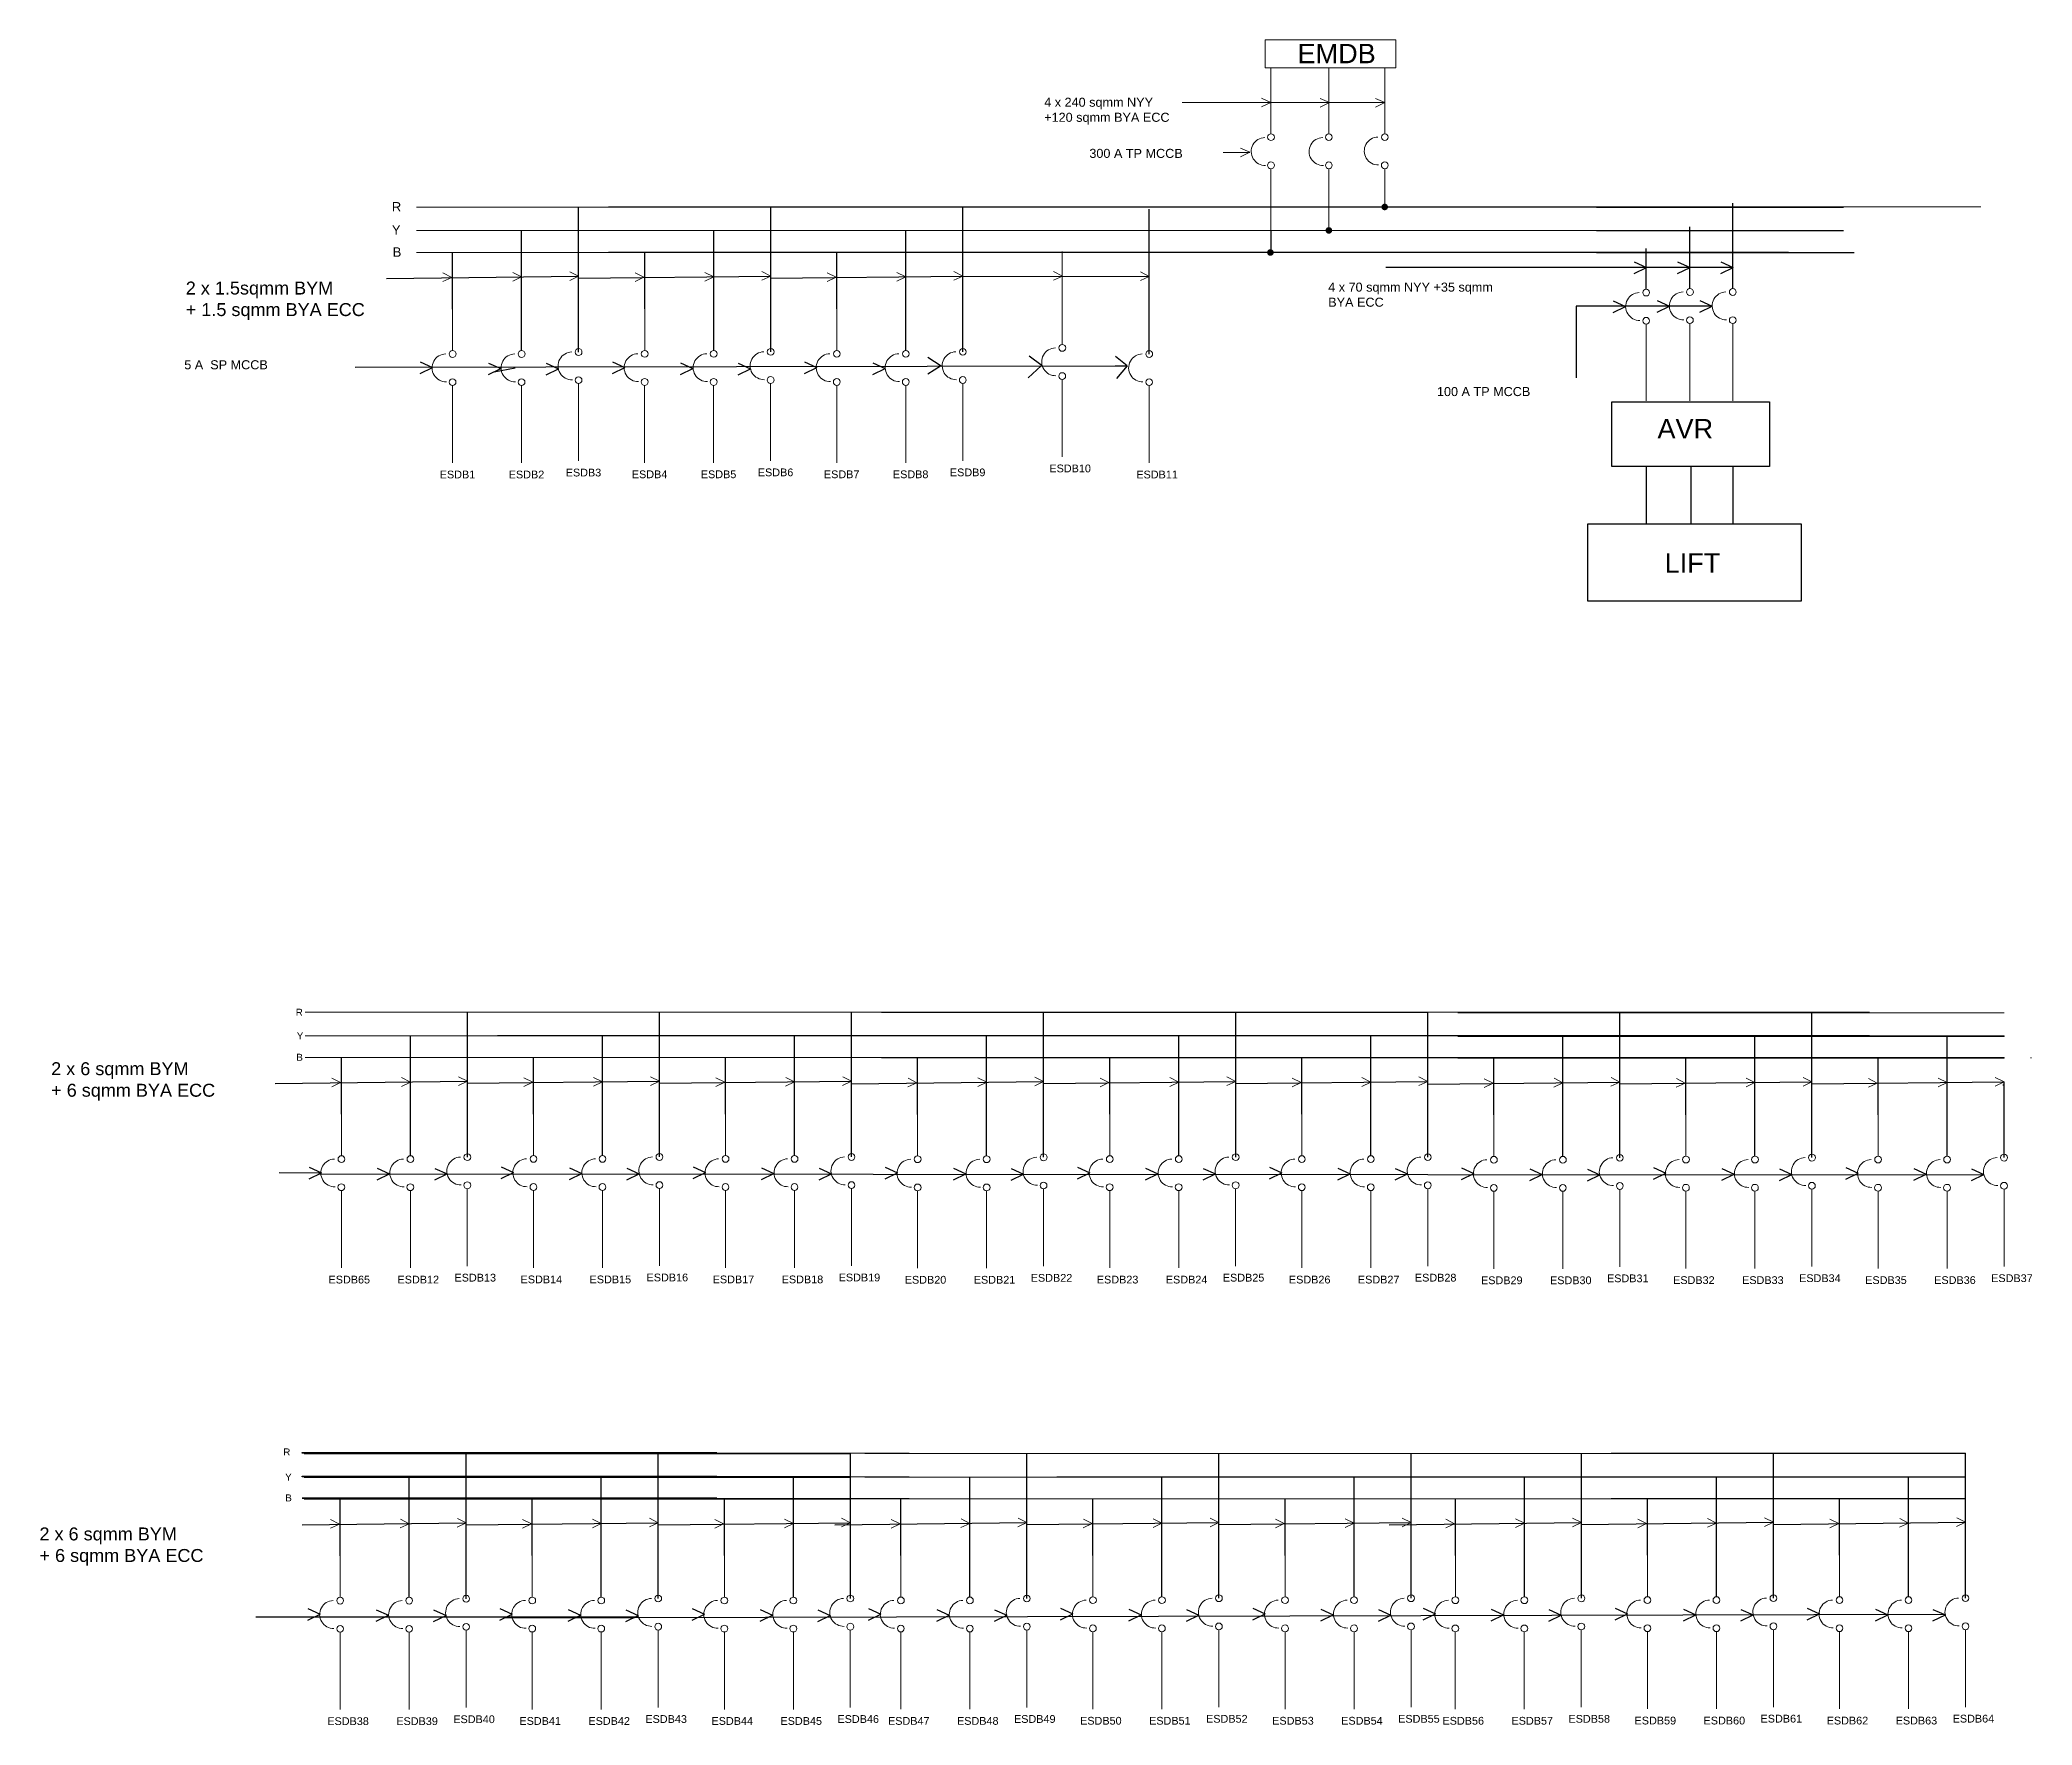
# Model space of a CAD drawing. Header units: millimetres. Extents: x 10742 to 18451, y 1494 to 8015.
import ezdxf

# ---------------------------------------------------------------- set-up
doc = ezdxf.new("R2010")
doc.units = ezdxf.units.MM
for name, color, linetype, lineweight in [('SBD', 2, 'Continuous', 0), ('switchboard', 2, 'Continuous', 0), ('switchboard_text', 2, 'Continuous', 0)]:
    doc.layers.add(name, color=color, linetype=linetype, lineweight=lineweight)
doc.styles.get("Standard").update_dxf_attribs({"font": 'arial.ttf'})

msp = doc.modelspace()

# ---------------------------------------------------------------- hatches: boundary and pattern name
at = {"layer": 'switchboard'}
h = msp.add_hatch(color=2, dxfattribs=at)
edge = h.paths.add_edge_path()
edge.add_arc((15945.6, 7368.8), 12.9, 0, 360)
h = msp.add_hatch(color=2, dxfattribs=at)
edge = h.paths.add_edge_path()
edge.add_arc((15729.4, 7278.1), 12.9, 0, 360)
h = msp.add_hatch(color=7, dxfattribs=at)
edge = h.paths.add_edge_path()
edge.add_arc((15503.2, 7192.6), 12.9, 0, 360)

# ---------------------------------------------------------------- linework, layer by layer
at = {"color": 1}
for p, q in [((12826.3, 6807.4), (12826.3, 7368)), ((13569.6, 6808.1), (13569.6, 7368.7)), ((14312.9, 6808.1), (14312.9, 7368.7)), ((15034.3, 6799.8), (15034.3, 7360.4)), ((12395.9, 3692.1), (12395.9, 4252.7)), ((13139.1, 3692.8), (13139.1, 4253.4)), ((13882.4, 3692.8), (13882.4, 4253.4)), ((14625.7, 3691.4), (14625.7, 4251.9)), ((15369, 3692.1), (15369, 4252.7)), ((16112.3, 3692.1), (16112.3, 4252.7)), ((16855.5, 3689.5), (16855.5, 4250)), ((17598.8, 3690.2), (17598.8, 4250.7)), ((18342.1, 4250), (18342.1, 4250.7)), ((18342.1, 4159.1), (18342.1, 4161.8)), ((18342.1, 4074.9), (18342.1, 4077.6)), ((18342.1, 3690.2), (18342.1, 3983.6)), ((13134.5, 1984.2), (13134.5, 2544.7)), ((13877.8, 1984.2), (13877.8, 2544.7)), ((14560.9, 1984.4), (14560.9, 2545)), ((15304.1, 1985.2), (15304.1, 2545.7)), ((16047.4, 1985.2), (16047.4, 2545.7)), ((16706.5, 1985), (16706.5, 2545.6)), ((17449.7, 1985.7), (17449.7, 2546.3)), ((18193, 1985.7), (18193, 2546.3)), ((12391.2, 1983.5), (12391.2, 2544))]:
    msp.add_line(p, q, dxfattribs=at)
at = {"color": 40, "true_color": 0xf8d731}
for p, q in [((12605.8, 6813), (12605.8, 7277.1)), ((13349.1, 6813.7), (13349.1, 7277.8)), ((14092.4, 6813.7), (14092.4, 7277.8)), ((15505.4, 7277.8), (15505.4, 7193.6)), ((12082.9, 7092.5), (12826.4, 7100.8)), ((12826.2, 7093.2), (13569.6, 7101.5)), ((13569.4, 7093.2), (14312.9, 7101.5)), ((14312.9, 7101.5), (15034.3, 7099.9)), ((14228.6, 6753.2), (14178.2, 6786.1)), ((14620.4, 6753.9), (14570.1, 6791.5)), ((14949.4, 6754.4), (14904.4, 6789.7)), ((14904.4, 6789.7), (14904.4, 6789.7)), ((11961.2, 6749.2), (14912.6, 6754.4)), ((12499.7, 6730.9), (12580.3, 6746.2)), ((14226.8, 6753.2), (14178.2, 6721.5)), ((14616.8, 6753.9), (14566.5, 6707.1)), ((14902.6, 6754.4), (14949.4, 6754.4)), ((14949.4, 6754.4), (14908, 6705.3)), ((12175.4, 3697.7), (12175.4, 4161.8)), ((12918.6, 3698.4), (12918.6, 4162.5)), ((13661.9, 3698.4), (13661.9, 4162.5)), ((14405.2, 3697), (14405.2, 4161)), ((15148.5, 3697.7), (15148.5, 4161.8)), ((15891.8, 3697.7), (15891.8, 4161.8)), ((16635, 3695.1), (16635, 4159.1)), ((17378.3, 3695.8), (17378.3, 4159.8)), ((18121.6, 3695.8), (18121.6, 4159.8)), ((18446.6, 4074.9), (18446.6, 4077.6)), ((11652.4, 3977.1), (12395.9, 3985.5)), ((12395.7, 3977.8), (13139.2, 3986.2)), ((13139, 3977.8), (13882.5, 3986.2)), ((13882.3, 3976.4), (14625.8, 3984.7)), ((14625.6, 3977.1), (15369, 3985.4)), ((15368.8, 3977.1), (16112.3, 3985.4)), ((16112.1, 3974.5), (16855.6, 3982.8)), ((16855.4, 3975.2), (17598.9, 3983.5)), ((17598.7, 3975.2), (18342.2, 3983.5)), ((18337.3, 3972.4), (18342.1, 3972.5)), ((11667.1, 3632.5), (11828.7, 3630.9)), ((18258.9, 3622.5), (11820.1, 3626.7)), ((11757.1, 2546.1), (11757.1, 2548.7)), ((11757.1, 2455.2), (11757.1, 2457.8)), ((12170.7, 1989.1), (12170.7, 2453.1)), ((12914, 1989.8), (12914, 2453.8)), ((13657.3, 1989.8), (13657.3, 2453.8)), ((14340.4, 1990), (14340.4, 2454.1)), ((15083.6, 1990.7), (15083.6, 2454.8)), ((15826.9, 1990.7), (15826.9, 2454.8)), ((16486, 1990.6), (16486, 2454.7)), ((17229.2, 1991.3), (17229.2, 2455.4)), ((17972.5, 1991.3), (17972.5, 2455.4)), ((11757.1, 2269.7), (12391.3, 2276.8)), ((12391.1, 2269.2), (13134.6, 2277.5)), ((13134.4, 2269.2), (13877.9, 2277.5)), ((13817.4, 2269.5), (14560.9, 2277.8)), ((14560.7, 2270.2), (15304.2, 2278.5)), ((15304, 2270.2), (16047.5, 2278.5)), ((15963, 2270), (16706.5, 2278.3)), ((16706.3, 2270.7), (17449.8, 2279.1)), ((17449.6, 2270.7), (18193.1, 2279.1)), ((13058, 1912.6), (11576.9, 1912.6)), ((18112.4, 1921.8), (12535.9, 1907.7))]:
    msp.add_line(p, q, dxfattribs=at)
at = {"color": 5}
for p, q in [((12338.8, 6973.5), (12338.8, 7192.9)), ((13082.1, 6974.2), (13082.1, 7193.6)), ((13825.4, 6974.2), (13825.4, 7193.6)), ((11908.4, 3858.2), (11908.4, 4077.6)), ((12651.6, 3858.9), (12651.6, 4078.3)), ((13394.9, 3858.9), (13394.9, 4078.3)), ((14138.2, 3857.5), (14138.2, 4076.9)), ((14881.5, 3858.2), (14881.5, 4077.6)), ((15624.8, 3858.2), (15624.8, 4077.6)), ((16368, 3855.6), (16368, 4074.9)), ((17111.3, 3856.3), (17111.3, 4075.6)), ((17854.6, 3856.3), (17854.6, 4075.6)), ((11903.7, 2149.6), (11903.7, 2369)), ((12647, 2150.3), (12647, 2369.7)), ((13390.3, 2150.3), (13390.3, 2369.7)), ((14073.4, 2150.5), (14073.4, 2369.9)), ((14816.6, 2151.2), (14816.6, 2370.6)), ((15559.9, 2151.2), (15559.9, 2370.6)), ((16219, 2151.1), (16219, 2370.5)), ((16962.2, 2151.8), (16962.2, 2371.2)), ((17705.5, 2151.8), (17705.5, 2371.2))]:
    msp.add_line(p, q, dxfattribs=at)
at = {"layer": 'SBD', "color": 1, "lineweight": 25, "ltscale": 10}
msp.add_line((16765.3, 7368), (17720.8, 7368), dxfattribs=at)
at = {"layer": 'SBD', "lineweight": 25, "ltscale": 10}
for p, q in [((17292.4, 7052.8), (17292.4, 7383.2)), ((17126.7, 7052.8), (17126.7, 7292.3)), ((16957.4, 7050.5), (16957.4, 7208.1)), ((16911, 7156.5), (16958.8, 7134.9)), ((16911, 7111.7), (16958.8, 7134.9)), ((17079, 7156), (17126.9, 7134.4)), ((17079, 7111.2), (17126.9, 7134.4)), ((17245.9, 7156.7), (17293.7, 7135.1)), ((17245.9, 7111.9), (17293.7, 7135.1)), ((17212.9, 6984.8), (16686, 6984.8)), ((16686, 6984.8), (16686, 6707.2)), ((16829.6, 7005.2), (16877.5, 6983.6)), ((16829.6, 6960.4), (16877.5, 6983.6)), ((16999.8, 7006.8), (17047.7, 6985.2)), ((16999.8, 6962), (17047.7, 6985.2)), ((17165.1, 7006.8), (17213, 6985.2)), ((17165.1, 6962), (17213, 6985.2)), ((12213.6, 6768.9), (12261.5, 6747.3)), ((12213.6, 6724.1), (12261.5, 6747.3)), ((12477.6, 6765), (12525.5, 6743.4)), ((12477.6, 6720.2), (12525.5, 6743.4)), ((12700.4, 6763.9), (12748.3, 6742.3)), ((12700.4, 6719.1), (12748.3, 6742.3)), ((12956.9, 6769.6), (13004.7, 6748)), ((12956.9, 6724.8), (13004.7, 6748)), ((13220.9, 6765.7), (13268.8, 6744.1)), ((13220.9, 6720.9), (13268.8, 6744.1)), ((13443.7, 6764.6), (13491.6, 6743)), ((13443.7, 6719.8), (13491.6, 6743)), ((13700.2, 6769.6), (13748, 6748)), ((13700.2, 6724.8), (13748, 6748)), ((13964.2, 6765.7), (14012.1, 6744.1)), ((13964.2, 6720.9), (14012.1, 6744.1)), ((16957.3, 6364), (16957.3, 6142.8)), ((17129.7, 6364), (17129.7, 6142.8)), ((17292.2, 6364), (17292.2, 6142.8)), ((11783.2, 3653.6), (11831, 3632)), ((11783.2, 3608.8), (11831, 3632)), ((12047.2, 3649.7), (12095.1, 3628.1)), ((12047.2, 3604.9), (12095.1, 3628.1)), ((12270, 3648.6), (12317.9, 3627)), ((12270, 3603.8), (12317.9, 3627)), ((12526.4, 3654.3), (12574.3, 3632.7)), ((12526.4, 3609.5), (12574.3, 3632.7)), ((12790.5, 3650.4), (12838.3, 3628.8)), ((12790.5, 3605.6), (12838.3, 3628.8)), ((13013.3, 3649.3), (13061.1, 3627.7)), ((13013.3, 3604.5), (13061.1, 3627.7)), ((13269.7, 3654.3), (13317.6, 3632.7)), ((13269.7, 3609.5), (13317.6, 3632.7)), ((13533.7, 3650.4), (13581.6, 3628.8)), ((13533.7, 3605.6), (13581.6, 3628.8)), ((13756.6, 3649.3), (13804.4, 3627.7)), ((13756.6, 3604.5), (13804.4, 3627.7)), ((14013, 3652.9), (14060.9, 3631.3)), ((14013, 3608.1), (14060.9, 3631.3)), ((14277, 3648.9), (14324.9, 3627.3)), ((14277, 3604.1), (14324.9, 3627.3)), ((14499.8, 3647.9), (14547.7, 3626.3)), ((14499.8, 3603.1), (14547.7, 3626.3)), ((14756.3, 3653.6), (14804.2, 3632)), ((14756.3, 3608.8), (14804.2, 3632)), ((15020.3, 3649.6), (15068.2, 3628)), ((15020.3, 3604.8), (15068.2, 3628)), ((15243.1, 3648.6), (15291, 3627)), ((15243.1, 3603.8), (15291, 3627)), ((15499.6, 3653.6), (15547.4, 3632)), ((15499.6, 3608.8), (15547.4, 3632)), ((15763.6, 3649.6), (15811.5, 3628)), ((15763.6, 3604.8), (15811.5, 3628)), ((15986.4, 3648.6), (16034.3, 3627)), ((15986.4, 3603.8), (16034.3, 3627)), ((16242.8, 3651), (16290.7, 3629.4)), ((16242.8, 3606.1), (16290.7, 3629.4)), ((16506.9, 3647), (16554.7, 3625.4)), ((16506.9, 3602.2), (16554.7, 3625.4)), ((16729.7, 3646), (16777.6, 3624.3)), ((16729.7, 3601.1), (16777.6, 3624.3)), ((16986.1, 3651.7), (17034, 3630.1)), ((16986.1, 3606.8), (17034, 3630.1)), ((17250.2, 3647.7), (17298, 3626.1)), ((17250.2, 3602.9), (17298, 3626.1)), ((17473, 3646.7), (17520.8, 3625.1)), ((17473, 3601.8), (17520.8, 3625.1)), ((17729.4, 3651.7), (17777.3, 3630.1)), ((17729.4, 3606.8), (17777.3, 3630.1)), ((17993.4, 3647.7), (18041.3, 3626.1)), ((17993.4, 3602.9), (18041.3, 3626.1)), ((18216.2, 3646.7), (18264.1, 3625.1)), ((18216.2, 3601.8), (18264.1, 3625.1)), ((11778.5, 1945), (11826.4, 1923.4)), ((12042.6, 1941), (12090.4, 1919.4)), ((12265.4, 1940), (12313.2, 1918.4)), ((12521.8, 1945.7), (12569.7, 1924.1)), ((12785.8, 1941.7), (12833.7, 1920.1)), ((13008.6, 1940.7), (13056.5, 1919.1)), ((13265.1, 1945.7), (13313, 1924.1)), ((13529.1, 1941.7), (13577, 1920.1)), ((13751.9, 1940.7), (13799.8, 1919.1)), ((13948.1, 1945.9), (13996, 1924.3)), ((14212.2, 1942), (14260, 1920.4)), ((14435, 1940.9), (14482.9, 1919.3)), ((14691.4, 1946.7), (14739.3, 1925.1)), ((14955.5, 1942.7), (15003.3, 1921.1)), ((15178.3, 1941.6), (15226.1, 1920)), ((15434.7, 1946.7), (15482.6, 1925.1)), ((15698.7, 1942.7), (15746.6, 1921.1)), ((15921.5, 1941.6), (15969.4, 1920)), ((16093.8, 1946.5), (16141.6, 1924.9)), ((16357.8, 1942.6), (16405.7, 1921)), ((16580.6, 1941.5), (16628.5, 1919.9)), ((16837, 1947.2), (16884.9, 1925.6)), ((17101.1, 1943.3), (17148.9, 1921.7)), ((17323.9, 1942.2), (17371.7, 1920.6)), ((17580.3, 1947.2), (17628.2, 1925.6)), ((17844.3, 1943.3), (17892.2, 1921.7)), ((18067.1, 1942.2), (18115, 1920.6)), ((11778.5, 1900.2), (11826.4, 1923.4)), ((12042.6, 1896.2), (12090.4, 1919.4)), ((12265.4, 1895.2), (12313.2, 1918.4)), ((12521.8, 1900.9), (12569.7, 1924.1)), ((12785.8, 1896.9), (12833.7, 1920.1)), ((13008.6, 1895.9), (13056.5, 1919.1)), ((13265.1, 1900.9), (13313, 1924.1)), ((13529.1, 1896.9), (13577, 1920.1)), ((13751.9, 1895.9), (13799.8, 1919.1)), ((13948.1, 1901.1), (13996, 1924.3)), ((14212.2, 1897.2), (14260, 1920.4)), ((14435, 1896.1), (14482.9, 1919.3)), ((14691.4, 1901.8), (14739.3, 1925.1)), ((14955.5, 1897.9), (15003.3, 1921.1)), ((15178.3, 1896.8), (15226.1, 1920)), ((15434.7, 1901.8), (15482.6, 1925.1)), ((15698.7, 1897.9), (15746.6, 1921.1)), ((15921.5, 1896.8), (15969.4, 1920)), ((16093.8, 1901.7), (16141.6, 1924.9)), ((16357.8, 1897.7), (16405.7, 1921)), ((16580.6, 1896.7), (16628.5, 1919.9)), ((16837, 1902.4), (16884.9, 1925.6)), ((17101.1, 1898.4), (17148.9, 1921.7)), ((17323.9, 1897.4), (17371.7, 1920.6)), ((17580.3, 1902.4), (17628.2, 1925.6)), ((17844.3, 1898.4), (17892.2, 1921.7)), ((18067.1, 1897.4), (18115, 1920.6))]:
    msp.add_line(p, q, dxfattribs=at)
at = {"layer": 'SBD', "color": 2, "lineweight": 25, "ltscale": 10}
for p, q in [((16765.3, 7277.1), (17720.8, 7277.1)), ((17293.3, 7134.9), (15949.6, 7134.9))]:
    msp.add_line(p, q, dxfattribs=at)
at = {"layer": 'SBD', "color": 5, "lineweight": 25, "ltscale": 10}
msp.add_line((16765.3, 7192.9), (17762.6, 7192.9), dxfattribs=at)
at = {"layer": 'SBD', "lineweight": 25, "ltscale": 10}
for points in [[(16824.8, 6614.7), (17434.5, 6614.7), (17434.5, 6364), (16824.8, 6364)], [(16731.4, 6142.8), (17557.4, 6142.8), (17557.4, 5842.9), (16731.4, 5842.9)]]:
    msp.add_lwpolyline(points, close=True, dxfattribs=at)
at = {"layer": 'switchboard'}
for p, q in [((15483, 7907.3), (15483, 8015.5)), ((15483, 8015.5), (15988.7, 8015.5)), ((15988.7, 8015.5), (15988.7, 7907.3)), ((15483, 7907.3), (15988.7, 7907.3)), ((15505.5, 7651.9), (15505.5, 7907.3)), ((15729.5, 7651.9), (15729.5, 7907.3)), ((15946, 7652), (15946, 7907.4)), ((15505.4, 7516.8), (15505.4, 7277.1)), ((15729.3, 7516.8), (15729.3, 7277.1)), ((15945.8, 7516.9), (15945.8, 7368)), ((12198.9, 7277.1), (16765.3, 7277.1)), ((12942.2, 7277.8), (17508.6, 7277.8)), ((13082.5, 7192.9), (12198.9, 7192.9)), ((13825.8, 7193.6), (12942.2, 7193.6)), ((16957.3, 6915.4), (16957.3, 6618.3)), ((17126.6, 6917.7), (17126.6, 6618.3)), ((17292.2, 6917.7), (17292.2, 6618.3)), ((12338.7, 6677.9), (12338.7, 6378.5)), ((12605.7, 6677.9), (12605.7, 6378.5)), ((12826.2, 6685.4), (12826.2, 6386)), ((13081.9, 6678.6), (13081.9, 6379.2)), ((13348.9, 6678.6), (13348.9, 6379.2)), ((13569.4, 6686.1), (13569.4, 6386.7)), ((13825.2, 6678.6), (13825.2, 6379.2)), ((14092.2, 6678.6), (14092.2, 6379.2)), ((14312.7, 6686.1), (14312.7, 6386.7)), ((14697.7, 6701.4), (14697.7, 6402)), ((15034.1, 6677.8), (15034.1, 6378.4)), ((11768.5, 4161.8), (16334.9, 4161.8)), ((12511.8, 4162.5), (17078.2, 4162.5)), ((13255.1, 4162.5), (17821.4, 4162.5)), ((13998.3, 4161), (18342.1, 4161)), ((14741.6, 4161.8), (18342.1, 4161.8)), ((15484.9, 4161.8), (18342.1, 4161.8)), ((16228.2, 4159.1), (18342.1, 4159.1)), ((16971.5, 4159.8), (18342.1, 4159.8)), ((17714.7, 4159.8), (18342.1, 4159.8)), ((12652, 4077.6), (11768.5, 4077.6)), ((13395.3, 4078.3), (12511.8, 4078.3)), ((14138.6, 4078.3), (13255.1, 4078.3)), ((14881.9, 4076.9), (13998.3, 4076.9)), ((15625.2, 4077.6), (14741.6, 4077.6)), ((16368.5, 4077.6), (15484.9, 4077.6)), ((17111.7, 4074.9), (16228.2, 4074.9)), ((17855, 4075.6), (16971.5, 4075.6)), ((18342.1, 4075.6), (17714.7, 4075.6)), ((11908.2, 3562.6), (11908.2, 3263.2)), ((12175.2, 3562.6), (12175.2, 3263.2)), ((12395.7, 3570.1), (12395.7, 3270.7)), ((12651.5, 3563.3), (12651.5, 3263.9)), ((12918.5, 3563.3), (12918.5, 3263.9)), ((13139, 3570.8), (13139, 3271.4)), ((13394.8, 3563.3), (13394.8, 3263.9)), ((13661.8, 3563.3), (13661.8, 3263.9)), ((13882.3, 3570.8), (13882.3, 3271.4)), ((14138.1, 3561.9), (14138.1, 3262.5)), ((14405.1, 3561.9), (14405.1, 3262.5)), ((14625.6, 3569.4), (14625.6, 3270)), ((14881.3, 3562.6), (14881.3, 3263.2)), ((15148.3, 3562.6), (15148.3, 3263.2)), ((15368.8, 3570.1), (15368.8, 3270.7)), ((15624.6, 3562.6), (15624.6, 3263.2)), ((15891.6, 3562.6), (15891.6, 3263.2)), ((16112.1, 3570.1), (16112.1, 3270.7)), ((16367.9, 3560), (16367.9, 3260.5)), ((16634.9, 3560), (16634.9, 3260.5)), ((16855.4, 3567.5), (16855.4, 3268)), ((17111.2, 3560.7), (17111.2, 3261.3)), ((17378.2, 3560.7), (17378.2, 3261.3)), ((17598.7, 3568.2), (17598.7, 3268.8)), ((17854.5, 3560.7), (17854.5, 3261.3)), ((18121.5, 3560.7), (18121.5, 3261.3)), ((18342, 3568.2), (18342, 3268.8)), ((11757.1, 2457.8), (13361.8, 2457.8)), ((11757.1, 2457.8), (12618.5, 2457.8)), ((11757.1, 2457.1), (11875.2, 2457.1)), ((11757.1, 2455.9), (13877.8, 2455.9)), ((11757.1, 2455.9), (13877.8, 2455.9)), ((11757.1, 2455.2), (14105, 2455.2)), ((11763.9, 2453.1), (13877.8, 2453.1)), ((12507.2, 2453.8), (13877.8, 2453.8)), ((13250.4, 2453.8), (13877.8, 2453.8)), ((13933.5, 2454.1), (18193, 2454.1)), ((14676.8, 2454.8), (18193, 2454.8)), ((15420, 2454.8), (18193, 2454.8)), ((16079.1, 2454.7), (18193, 2454.7)), ((16822.4, 2455.4), (18193, 2455.4)), ((17565.7, 2455.4), (18193, 2455.4)), ((11908.8, 2371.7), (11757.1, 2371.7)), ((12647.4, 2369), (11763.9, 2369)), ((13390.7, 2369.7), (12507.2, 2369.7)), ((14134, 2369.7), (13250.4, 2369.7)), ((14817, 2369.9), (13933.5, 2369.9)), ((15560.3, 2370.6), (14676.8, 2370.6)), ((16303.6, 2370.6), (15420, 2370.6)), ((16962.6, 2370.5), (16079.1, 2370.5)), ((17705.9, 2371.2), (16822.4, 2371.2)), ((18193, 2371.2), (17565.7, 2371.2)), ((11903.6, 1854), (11903.6, 1554.6)), ((12170.6, 1854), (12170.6, 1554.6)), ((12391.1, 1861.5), (12391.1, 1562.1)), ((12646.9, 1854.7), (12646.9, 1555.3)), ((12913.9, 1854.7), (12913.9, 1555.3)), ((13134.4, 1862.2), (13134.4, 1562.8)), ((13390.2, 1854.7), (13390.2, 1555.3)), ((13657.2, 1854.7), (13657.2, 1555.3)), ((13877.7, 1862.2), (13877.7, 1562.8)), ((14073.2, 1854.9), (14073.2, 1555.5)), ((14340.2, 1854.9), (14340.2, 1555.5)), ((14560.7, 1862.4), (14560.7, 1563)), ((14816.5, 1855.7), (14816.5, 1556.2)), ((15083.5, 1855.7), (15083.5, 1556.2)), ((15304, 1863.2), (15304, 1563.7)), ((15559.8, 1855.7), (15559.8, 1556.2)), ((15826.8, 1855.7), (15826.8, 1556.2)), ((16047.3, 1863.2), (16047.3, 1563.7)), ((16218.8, 1855.5), (16218.8, 1556.1)), ((16485.8, 1855.5), (16485.8, 1556.1)), ((16706.3, 1863), (16706.3, 1563.6)), ((16962.1, 1856.2), (16962.1, 1556.8)), ((17229.1, 1856.2), (17229.1, 1556.8)), ((17449.6, 1863.7), (17449.6, 1564.3)), ((17705.4, 1856.2), (17705.4, 1556.8)), ((17972.4, 1856.2), (17972.4, 1556.8)), ((18192.9, 1863.7), (18192.9, 1564.3))]:
    msp.add_line(p, q, dxfattribs=at)
at = {"layer": 'switchboard', "color": 7}
for p, q in [((15504.9, 7773.1), (15469, 7789.3)), ((15731.3, 7772.8), (15695.4, 7789)), ((15946, 7772.8), (15910.1, 7789)), ((15730.8, 7772.9), (15161.6, 7772.9)), ((15504.9, 7773.1), (15469, 7755.7)), ((15731.3, 7772.8), (15695.4, 7755.4)), ((15731.3, 7772.8), (15946, 7772.8)), ((15946, 7772.8), (15910.1, 7755.4)), ((15423.6, 7579.2), (15320.9, 7579.2)), ((15423.6, 7580.3), (15387.7, 7596.5)), ((15423.6, 7580.3), (15387.7, 7562.9)), ((12335.8, 7096.3), (12301.3, 7079.9)), ((12335.8, 7096.3), (12301.5, 7113.6)), ((12605.9, 7097.8), (12571.4, 7081.4)), ((12605.9, 7097.8), (12571.6, 7115.1)), ((12826.4, 7100.8), (12791.9, 7084.4)), ((12826.4, 7100.8), (12792.1, 7118.1)), ((13079.1, 7097), (13044.6, 7080.6)), ((13079.1, 7097), (13044.8, 7114.3)), ((13349.1, 7098.5), (13314.6, 7082.1)), ((13349.1, 7098.5), (13314.9, 7115.8)), ((13569.6, 7101.5), (13535.1, 7085.1)), ((13569.6, 7101.5), (13535.4, 7118.8)), ((13822.4, 7097), (13787.9, 7080.6)), ((13822.4, 7097), (13788.1, 7114.3)), ((14092.4, 7098.5), (14057.9, 7082.1)), ((14092.4, 7098.5), (14058.2, 7115.8)), ((14312.9, 7101.5), (14278.4, 7085.1)), ((14312.9, 7101.5), (14278.7, 7118.8)), ((14698.7, 7101.5), (14664.2, 7085.2)), ((14698.7, 7101.5), (14664.5, 7118.9)), ((15034.5, 7100), (15000, 7083.7)), ((15034.5, 7100), (15000.2, 7117.4)), ((11905.4, 3981), (11870.9, 3964.6)), ((11905.4, 3981), (11871.1, 3998.3)), ((12175.4, 3982.5), (12140.9, 3966.1)), ((12175.4, 3982.5), (12141.2, 3999.8)), ((12395.9, 3985.5), (12361.4, 3969.1)), ((12395.9, 3985.5), (12361.7, 4002.8)), ((12648.6, 3981.7), (12614.2, 3965.3)), ((12648.6, 3981.7), (12614.4, 3999)), ((12918.7, 3983.2), (12884.2, 3966.8)), ((12918.7, 3983.2), (12884.5, 4000.5)), ((13139.2, 3986.2), (13104.7, 3969.8)), ((13139.2, 3986.2), (13105, 4003.5)), ((13391.9, 3981.7), (13357.4, 3965.3)), ((13391.9, 3981.7), (13357.7, 3999)), ((13662, 3983.2), (13627.5, 3966.8)), ((13662, 3983.2), (13627.7, 4000.5)), ((13882.5, 3986.2), (13848, 3969.8)), ((13882.5, 3986.2), (13848.2, 4003.5)), ((14135.2, 3980.2), (14100.7, 3963.9)), ((14135.2, 3980.2), (14101, 3997.6)), ((14405.3, 3981.7), (14370.8, 3965.4)), ((14405.3, 3981.7), (14371, 3999.1)), ((14625.8, 3984.7), (14591.3, 3968.4)), ((14625.8, 3984.7), (14591.5, 4002.1)), ((14878.5, 3980.9), (14844, 3964.6)), ((14878.5, 3980.9), (14844.2, 3998.3)), ((15148.5, 3982.4), (15114.1, 3966.1)), ((15148.5, 3982.4), (15114.3, 3999.8)), ((15369, 3985.4), (15334.6, 3969.1)), ((15369, 3985.4), (15334.8, 4002.8)), ((15621.8, 3980.9), (15587.3, 3964.6)), ((15621.8, 3980.9), (15587.5, 3998.3)), ((15891.8, 3982.4), (15857.3, 3966.1)), ((15891.8, 3982.4), (15857.6, 3999.8)), ((16112.3, 3985.4), (16077.8, 3969.1)), ((16112.3, 3985.4), (16078.1, 4002.8)), ((16365, 3978.3), (16330.6, 3962)), ((16365, 3978.3), (16330.8, 3995.7)), ((16635.1, 3979.8), (16600.6, 3963.5)), ((16635.1, 3979.8), (16600.9, 3997.2)), ((16855.6, 3982.8), (16821.1, 3966.5)), ((16855.6, 3982.8), (16821.4, 4000.2)), ((17108.3, 3979), (17073.8, 3962.7)), ((17108.3, 3979), (17074.1, 3996.4)), ((17378.4, 3980.5), (17343.9, 3964.2)), ((17378.4, 3980.5), (17344.1, 3997.9)), ((17598.9, 3983.5), (17564.4, 3967.2)), ((17598.9, 3983.5), (17564.6, 4000.9)), ((17851.6, 3979), (17817.1, 3962.7)), ((17851.6, 3979), (17817.4, 3996.4)), ((18121.7, 3980.5), (18087.2, 3964.2)), ((18121.7, 3980.5), (18087.4, 3997.9)), ((18342.2, 3983.5), (18307.7, 3967.2)), ((18342.2, 3983.5), (18307.9, 4000.9)), ((11900.7, 2272.3), (11866.2, 2256)), ((11900.7, 2272.3), (11866.5, 2289.7)), ((12170.8, 2273.8), (12136.3, 2257.5)), ((12170.8, 2273.8), (12136.6, 2291.2)), ((12391.3, 2276.8), (12356.8, 2260.5)), ((12391.3, 2276.8), (12357.1, 2294.2)), ((12644, 2273), (12609.5, 2256.7)), ((12644, 2273), (12609.8, 2290.4)), ((12914.1, 2274.5), (12879.6, 2258.2)), ((12914.1, 2274.5), (12879.8, 2291.9)), ((13134.6, 2277.5), (13100.1, 2261.2)), ((13134.6, 2277.5), (13100.3, 2294.9)), ((13387.3, 2273), (13352.8, 2256.7)), ((13387.3, 2273), (13353, 2290.4)), ((13657.4, 2274.5), (13622.9, 2258.2)), ((13657.4, 2274.5), (13623.1, 2291.9)), ((13877.9, 2277.5), (13843.4, 2261.2)), ((13877.9, 2277.5), (13843.6, 2294.9)), ((14070.3, 2273.3), (14035.9, 2256.9)), ((14070.3, 2273.3), (14036.1, 2290.6)), ((14340.4, 2274.8), (14305.9, 2258.4)), ((14340.4, 2274.8), (14306.2, 2292.1)), ((14560.9, 2277.8), (14526.4, 2261.4)), ((14560.9, 2277.8), (14526.7, 2295.1)), ((14813.6, 2274), (14779.1, 2257.6)), ((14813.6, 2274), (14779.4, 2291.3)), ((15083.7, 2275.5), (15049.2, 2259.1)), ((15083.7, 2275.5), (15049.4, 2292.8)), ((15304.2, 2278.5), (15269.7, 2262.1)), ((15304.2, 2278.5), (15269.9, 2295.8)), ((15556.9, 2274), (15522.4, 2257.6)), ((15556.9, 2274), (15522.7, 2291.3)), ((15827, 2275.5), (15792.5, 2259.1)), ((15827, 2275.5), (15792.7, 2292.8)), ((16047.5, 2278.5), (16013, 2262.1)), ((16047.5, 2278.5), (16013.2, 2295.8)), ((16216, 2273.8), (16181.5, 2257.5)), ((16216, 2273.8), (16181.7, 2291.2)), ((16486, 2275.3), (16451.5, 2259)), ((16486, 2275.3), (16451.8, 2292.7)), ((16706.5, 2278.3), (16672, 2262)), ((16706.5, 2278.3), (16672.3, 2295.7)), ((16959.2, 2274.6), (16924.7, 2258.2)), ((16959.2, 2274.6), (16925, 2291.9)), ((17229.3, 2276.1), (17194.8, 2259.7)), ((17229.3, 2276.1), (17195.1, 2293.4)), ((17449.8, 2279.1), (17415.3, 2262.7)), ((17449.8, 2279.1), (17415.6, 2296.4)), ((17702.5, 2274.6), (17668, 2258.2)), ((17702.5, 2274.6), (17668.3, 2291.9)), ((17972.6, 2276.1), (17938.1, 2259.7)), ((17972.6, 2276.1), (17938.3, 2293.4)), ((18193.1, 2279.1), (18158.6, 2262.7)), ((18193.1, 2279.1), (18158.8, 2296.4))]:
    msp.add_line(p, q, dxfattribs=at)
at = {"layer": 'switchboard', "color": 1}
for p, q in [((12198.9, 7368), (16765.3, 7368)), ((12942.2, 7368.7), (17508.6, 7368.7)), ((13685.5, 7368.7), (18251.9, 7368.7)), ((11768.5, 4252.7), (16334.9, 4252.7)), ((12511.8, 4253.4), (17078.2, 4253.4)), ((13255.1, 4253.4), (17821.4, 4253.4)), ((13998.3, 4251.9), (16112.3, 4251.9)), ((14741.6, 4252.7), (16112.3, 4252.7)), ((15484.9, 4252.7), (16112.3, 4252.7)), ((16228.2, 4250), (18342.1, 4250)), ((16971.5, 4250.7), (18342.1, 4250.7)), ((17714.7, 4250.7), (18342.1, 4250.7)), ((11757.1, 2548.7), (13361.8, 2548.7)), ((11757.1, 2548.7), (12618.5, 2548.7)), ((11757.1, 2548), (11875.2, 2548)), ((11757.1, 2546.1), (14105, 2546.1)), ((12507.2, 2544.7), (13877.8, 2544.7)), ((13250.4, 2544.7), (13877.8, 2544.7)), ((13933.5, 2545), (18193, 2545)), ((14676.8, 2545.7), (18193, 2545.7)), ((15420, 2545.7), (18193, 2545.7)), ((16079.1, 2545.6), (18193, 2545.6)), ((16822.4, 2546.3), (18193, 2546.3)), ((17565.7, 2546.3), (18193, 2546.3)), ((11763.9, 2544), (13877.8, 2544))]:
    msp.add_line(p, q, dxfattribs=at)
at = {"layer": 'switchboard', "color": 5}
for p, q in [((12198.9, 7192.9), (16765.3, 7192.9)), ((12942.2, 7193.6), (17508.6, 7193.6)), ((12338.8, 6813), (12338.8, 6979.7)), ((13082.1, 6813.7), (13082.1, 6980.4)), ((13825.4, 6813.7), (13825.4, 6980.4)), ((11768.5, 4077.6), (16334.9, 4077.6)), ((12511.8, 4078.3), (17078.2, 4078.3)), ((13255.1, 4078.3), (17821.4, 4078.3)), ((13998.3, 4076.9), (18342.1, 4076.9)), ((14741.6, 4077.6), (18342.1, 4077.6)), ((15484.9, 4077.6), (18342.1, 4077.6)), ((16228.2, 4074.9), (18342.1, 4074.9)), ((16971.5, 4075.6), (18342.1, 4075.6)), ((17714.7, 4075.6), (18342.1, 4075.6)), ((11908.4, 3697.7), (11908.4, 3864.3)), ((12651.6, 3698.4), (12651.6, 3865.1)), ((13394.9, 3698.4), (13394.9, 3865.1)), ((14138.2, 3697), (14138.2, 3863.6)), ((14881.5, 3697.7), (14881.5, 3864.3)), ((15624.8, 3697.7), (15624.8, 3864.3)), ((16368, 3695.1), (16368, 3861.7)), ((17111.3, 3695.8), (17111.3, 3862.4)), ((17854.6, 3695.8), (17854.6, 3862.4)), ((11757.1, 2373.6), (13361.8, 2373.6)), ((11757.1, 2373.6), (12618.5, 2373.6)), ((11757.1, 2372.9), (11875.2, 2372.9)), ((11757.1, 2371.7), (13877.8, 2371.7)), ((11757.1, 2371.7), (13877.8, 2371.7)), ((11757.1, 2371), (14105, 2371)), ((11763.9, 2369), (13877.8, 2369)), ((12507.2, 2369.7), (13877.8, 2369.7)), ((13250.4, 2369.7), (13877.8, 2369.7)), ((13933.5, 2369.9), (18193, 2369.9)), ((14676.8, 2370.6), (18193, 2370.6)), ((15420, 2370.6), (18193, 2370.6)), ((16079.1, 2370.5), (18193, 2370.5)), ((16822.4, 2371.2), (18193, 2371.2)), ((17565.7, 2371.2), (18193, 2371.2)), ((11903.7, 1989.1), (11903.7, 2155.7)), ((12647, 1989.8), (12647, 2156.4)), ((13390.3, 1989.8), (13390.3, 2156.4)), ((14073.4, 1990), (14073.4, 2156.7)), ((14816.6, 1990.7), (14816.6, 2157.4)), ((15559.9, 1990.7), (15559.9, 2157.4)), ((16219, 1990.6), (16219, 2157.2)), ((16962.2, 1991.3), (16962.2, 2157.9)), ((17705.5, 1991.3), (17705.5, 2157.9))]:
    msp.add_line(p, q, dxfattribs=at)
at = {"layer": 'switchboard', "color": 2}
msp.add_line((14697.9, 6837.6), (14697.9, 7196.3), dxfattribs=at)
at = {"layer": 'switchboard'}
for centre in [(15505.5, 7638.8), (15729.5, 7638.8), (15946, 7638.9), (15505.4, 7529.9), (15729.3, 7529.9), (15945.8, 7530), (16957.4, 7037.4), (17126.7, 7039.7), (17292.4, 7039.7), (16957.3, 6928.5), (17126.6, 6930.8), (17292.2, 6930.8), (12338.8, 6799.9), (12605.8, 6799.9), (12826.3, 6807.4), (13082.1, 6800.6), (13349.1, 6800.6), (13569.6, 6808.1), (13825.4, 6800.6), (14092.4, 6800.6), (14312.9, 6808.1), (14697.9, 6823.4), (15034.3, 6799.8), (12826.2, 6698.5), (13569.4, 6699.2), (14312.7, 6699.2), (14697.7, 6714.5), (12338.7, 6691), (12605.7, 6691), (13081.9, 6691.7), (13348.9, 6691.7), (13825.2, 6691.7), (14092.2, 6691.7), (15034.1, 6690.9), (12395.9, 3692.1), (13139.1, 3692.8), (13882.4, 3692.8), (14625.7, 3691.4), (15369, 3692.1), (16112.3, 3692.1), (16855.5, 3689.5), (17598.8, 3690.2), (18342.1, 3690.2), (11908.4, 3684.6), (12175.4, 3684.6), (12651.6, 3685.3), (12918.6, 3685.3), (13394.9, 3685.3), (13661.9, 3685.3), (14138.2, 3683.9), (14405.2, 3683.9), (14881.5, 3684.6), (15148.5, 3684.6), (15624.8, 3684.6), (15891.8, 3684.6), (16368, 3682), (16635, 3682), (17111.3, 3682.7), (17378.3, 3682.7), (17854.6, 3682.7), (18121.6, 3682.7), (11908.2, 3575.7), (12175.2, 3575.7), (12395.7, 3583.2), (12651.5, 3576.4), (12918.5, 3576.4), (13139, 3583.9), (13394.8, 3576.4), (13661.8, 3576.4), (13882.3, 3583.9), (14138.1, 3575), (14405.1, 3575), (14625.6, 3582.5), (14881.3, 3575.7), (15148.3, 3575.7), (15368.8, 3583.2), (15624.6, 3575.7), (15891.6, 3575.7), (16112.1, 3583.2), (16367.9, 3573.1), (16634.9, 3573.1), (16855.4, 3580.6), (17111.2, 3573.8), (17378.2, 3573.8), (17598.7, 3581.3), (17854.5, 3573.8), (18121.5, 3573.8), (18342, 3581.3), (11903.7, 1976), (12170.7, 1976), (12391.2, 1983.5), (12647, 1976.7), (12914, 1976.7), (13134.5, 1984.2), (13390.3, 1976.7), (13657.3, 1976.7), (13877.8, 1984.2), (14073.4, 1976.9), (14340.4, 1976.9), (14560.9, 1984.4), (14816.6, 1977.7), (15083.6, 1977.7), (15304.1, 1985.2), (15559.9, 1977.7), (15826.9, 1977.7), (16047.4, 1985.2), (16219, 1977.5), (16486, 1977.5), (16706.5, 1985), (16962.2, 1978.2), (17229.2, 1978.2), (17449.7, 1985.7), (17705.5, 1978.2), (17972.5, 1978.2), (18193, 1985.7), (11903.6, 1867.1), (12170.6, 1867.1), (12391.1, 1874.6), (12646.9, 1867.8), (12913.9, 1867.8), (13134.4, 1875.3), (13390.2, 1867.8), (13657.2, 1867.8), (13877.7, 1875.3), (14073.2, 1868), (14340.2, 1868), (14560.7, 1875.5), (14816.5, 1868.8), (15083.5, 1868.8), (15304, 1876.3), (15559.8, 1868.8), (15826.8, 1868.8), (16047.3, 1876.3), (16218.8, 1868.6), (16485.8, 1868.6), (16706.3, 1876.1), (16962.1, 1869.3), (17229.1, 1869.3), (17449.6, 1876.8), (17705.4, 1869.3), (17972.4, 1869.3), (18192.9, 1876.8)]:
    msp.add_circle(centre, 13.1, dxfattribs=at)
for centre in [(15483.1, 7583.3), (15707, 7583.3), (15920.4, 7585.2), (16931.9, 6983.7), (17101.2, 6986), (17266.8, 6986), (12313.3, 6746.2), (12580.3, 6746.2), (12800.8, 6753.7), (13056.5, 6746.9), (13323.5, 6746.9), (13544, 6754.4), (13799.8, 6746.9), (14066.8, 6746.9), (14287.3, 6754.4), (14672.3, 6769.7), (15008.7, 6746.1), (11882.8, 3630.9), (12149.8, 3630.9), (12370.3, 3638.4), (12626.1, 3631.6), (12893.1, 3631.6), (13113.6, 3639.1), (13369.4, 3631.6), (13636.4, 3631.6), (13856.9, 3639.1), (14112.7, 3630.2), (14379.7, 3630.2), (14600.2, 3637.7), (14855.9, 3630.9), (15122.9, 3630.9), (15343.4, 3638.4), (15599.2, 3630.9), (15866.2, 3630.9), (16086.7, 3638.4), (16342.5, 3628.3), (16609.5, 3628.3), (16830, 3635.8), (17085.8, 3629), (17352.8, 3629), (17573.3, 3636.5), (17829.1, 3629), (18096.1, 3629), (18316.6, 3636.5), (11878.2, 1922.3), (12145.2, 1922.3), (12365.7, 1929.8), (12621.5, 1923), (12888.5, 1923), (13109, 1930.5), (13364.8, 1923), (13631.8, 1923), (13852.3, 1930.5), (14047.8, 1923.2), (14314.8, 1923.2), (14535.3, 1930.7), (14791.1, 1923.9), (15058.1, 1923.9), (15278.6, 1931.4), (15534.4, 1923.9), (15801.4, 1923.9), (16021.9, 1931.4), (16193.4, 1923.8), (16460.4, 1923.8), (16680.9, 1931.3), (16936.7, 1924.5), (17203.7, 1924.5), (17424.2, 1932), (17680, 1924.5), (17947, 1924.5), (18167.5, 1932)]:
    msp.add_arc(centre, 54, 91.3607, 271.3607, dxfattribs=at)

# ---------------------------------------------------------------- texts
at = {"color": 7}
for s, p in [('300 A TP MCCB', (14802.6, 7558.6)), ('5 A  SP MCCB', (11300.3, 6740.7))]:
    msp.add_text(s, height=35, dxfattribs=at).set_placement(p)
at = {"color": 40, "true_color": 0xf8d731}
for s, p in [('R', (11731.6, 4239.2)), ('Y', (11735.8, 4147.9)), ('B', (11734, 4065)), ('R', (11683.5, 2537.9)), ('Y', (11690.7, 2440.7)), ('B', (11691.2, 2359.9))]:
    msp.add_text(s, height=27.1, dxfattribs=at).set_placement(p)
at = {"color": 7, "attachment_point": 1}
for s, insert, char_height in [('4 x 240 sqmm NYY\\P+120 sqmm BYA ECC', (14628, 7791.6), 35), ('2 x 1.5sqmm BYM\\P+ 1.5 sqmm BYA ECC', (11306.2, 7080), 50), ('\\P{\\H1.42857x;2 x 6 sqmm BYM\\P+ 6 sqmm BYA ECC}', (10785.3, 4117.7), 35), ('\\P{\\H1.42857x;2 x 6 sqmm BYM\\P+ 6 sqmm BYA ECC}', (10740.1, 2317.5), 35)]:
    msp.add_mtext(s, dxfattribs=dict(at, insert=insert, char_height=char_height))
at = {"color": 7, "char_height": 35, "attachment_point": 1}
for s, width, insert in [('4 x 70 sqmm NYY +35 sqmm\\PBYA ECC', 674.058, (15726.9, 7076.1)), ('100 A TP MCCB', 545.823, (16147.7, 6672))]:
    msp.add_mtext_dynamic_manual_height_columns(s, width=width, gutter_width=175, heights=[0], dxfattribs=dict(at, insert=insert))
at = {"layer": 'switchboard_text', "attachment_point": 1}
for s, insert, char_height, width in [('EMDB', (15608.2, 8000), 75, 120.168), ('{\\C7;R}', (12103.7, 7387.6), 36, 324.151), ('{\\C7;Y}', (12103.7, 7298.2), 36, 324.151), ('{\\C7;B}', (12106.9, 7212.3), 36, 324.151), ('AVR', (17001, 6548.3), 75, 120.168), ('ESDB1', (12288.9, 6348.6), 30, 120.168), ('ESDB2', (12555.9, 6348.6), 30, 120.168), ('ESDB3', (12776.4, 6356.1), 30, 120.168), ('ESDB4', (13032.2, 6349.3), 30, 120.168), ('ESDB5', (13299.2, 6349.3), 30, 120.168), ('ESDB6', (13519.7, 6356.8), 30, 120.168), ('ESDB7', (13775.5, 6349.3), 30, 120.168), ('ESDB8', (14042.5, 6349.3), 30, 120.168), ('ESDB9', (14263, 6356.8), 30, 120.168), ('ESDB10', (14648, 6372.1), 30, 120.168), ('ESDB11', (14984.4, 6348.5), 30, 120.168), ('LIFT', (17028.8, 6028.5), 75, 120.168), ('ESDB13', (12346, 3240.8), 30, 120.168), ('ESDB16', (13089.3, 3241.5), 30, 120.168), ('ESDB19', (13832.6, 3241.5), 30, 120.168), ('ESDB22', (14575.8, 3240.1), 30, 120.168), ('ESDB25', (15319.1, 3240.8), 30, 120.168), ('ESDB28', (16062.4, 3240.8), 30, 120.168), ('ESDB31', (16805.7, 3238.1), 30, 120.168), ('ESDB34', (17549, 3238.8), 30, 120.168), ('ESDB37', (18292.3, 3238.8), 30, 120.168), ('ESDB65', (11858.5, 3233.3), 30, 120.168), ('ESDB12', (12125.5, 3233.3), 30, 120.168), ('ESDB14', (12601.8, 3234), 30, 120.168), ('ESDB15', (12868.8, 3234), 30, 120.168), ('ESDB17', (13345.1, 3234), 30, 120.168), ('ESDB18', (13612.1, 3234), 30, 120.168), ('ESDB20', (14088.3, 3232.6), 30, 120.168), ('ESDB21', (14355.3, 3232.6), 30, 120.168), ('ESDB23', (14831.6, 3233.3), 30, 120.168), ('ESDB24', (15098.6, 3233.3), 30, 120.168), ('ESDB26', (15574.9, 3233.3), 30, 120.168), ('ESDB27', (15841.9, 3233.3), 30, 120.168), ('ESDB29', (16318.2, 3230.6), 30, 120.168), ('ESDB30', (16585.2, 3230.6), 30, 120.168), ('ESDB32', (17061.5, 3231.3), 30, 120.168), ('ESDB33', (17328.5, 3231.3), 30, 120.168), ('ESDB35', (17804.8, 3231.3), 30, 120.168), ('ESDB36', (18071.8, 3231.3), 30, 120.168), ('ESDB38', (11853.9, 1524.7), 30, 120.168), ('ESDB39', (12120.9, 1524.7), 30, 120.168), ('ESDB40', (12341.4, 1532.2), 30, 120.168), ('ESDB41', (12597.2, 1525.4), 30, 120.168), ('ESDB42', (12864.2, 1525.4), 30, 120.168), ('ESDB43', (13084.7, 1532.9), 30, 120.168), ('ESDB44', (13340.4, 1525.4), 30, 120.168), ('ESDB45', (13607.4, 1525.4), 30, 120.168), ('ESDB46', (13827.9, 1532.9), 30, 120.168), ('ESDB47', (14023.5, 1525.6), 30, 120.168), ('ESDB48', (14290.5, 1525.6), 30, 120.168), ('ESDB49', (14511, 1533.1), 30, 120.168), ('ESDB50', (14766.8, 1526.3), 30, 120.168), ('ESDB51', (15033.8, 1526.3), 30, 120.168), ('ESDB52', (15254.3, 1533.8), 30, 120.168), ('ESDB53', (15510.1, 1526.3), 30, 120.168), ('ESDB54', (15777.1, 1526.3), 30, 120.168), ('ESDB55', (15997.6, 1533.8), 30, 120.168), ('ESDB56', (16169.1, 1526.2), 30, 120.168), ('ESDB57', (16436.1, 1526.2), 30, 120.168), ('ESDB58', (16656.6, 1533.7), 30, 120.168), ('ESDB59', (16912.4, 1526.9), 30, 120.168), ('ESDB60', (17179.4, 1526.9), 30, 120.168), ('ESDB61', (17399.9, 1534.4), 30, 120.168), ('ESDB62', (17655.7, 1526.9), 30, 120.168), ('ESDB63', (17922.7, 1526.9), 30, 120.168), ('ESDB64', (18143.2, 1534.4), 30, 120.168)]:
    msp.add_mtext(s, dxfattribs=dict(at, insert=insert, char_height=char_height, width=width))

doc.saveas('drawing.dxf')
